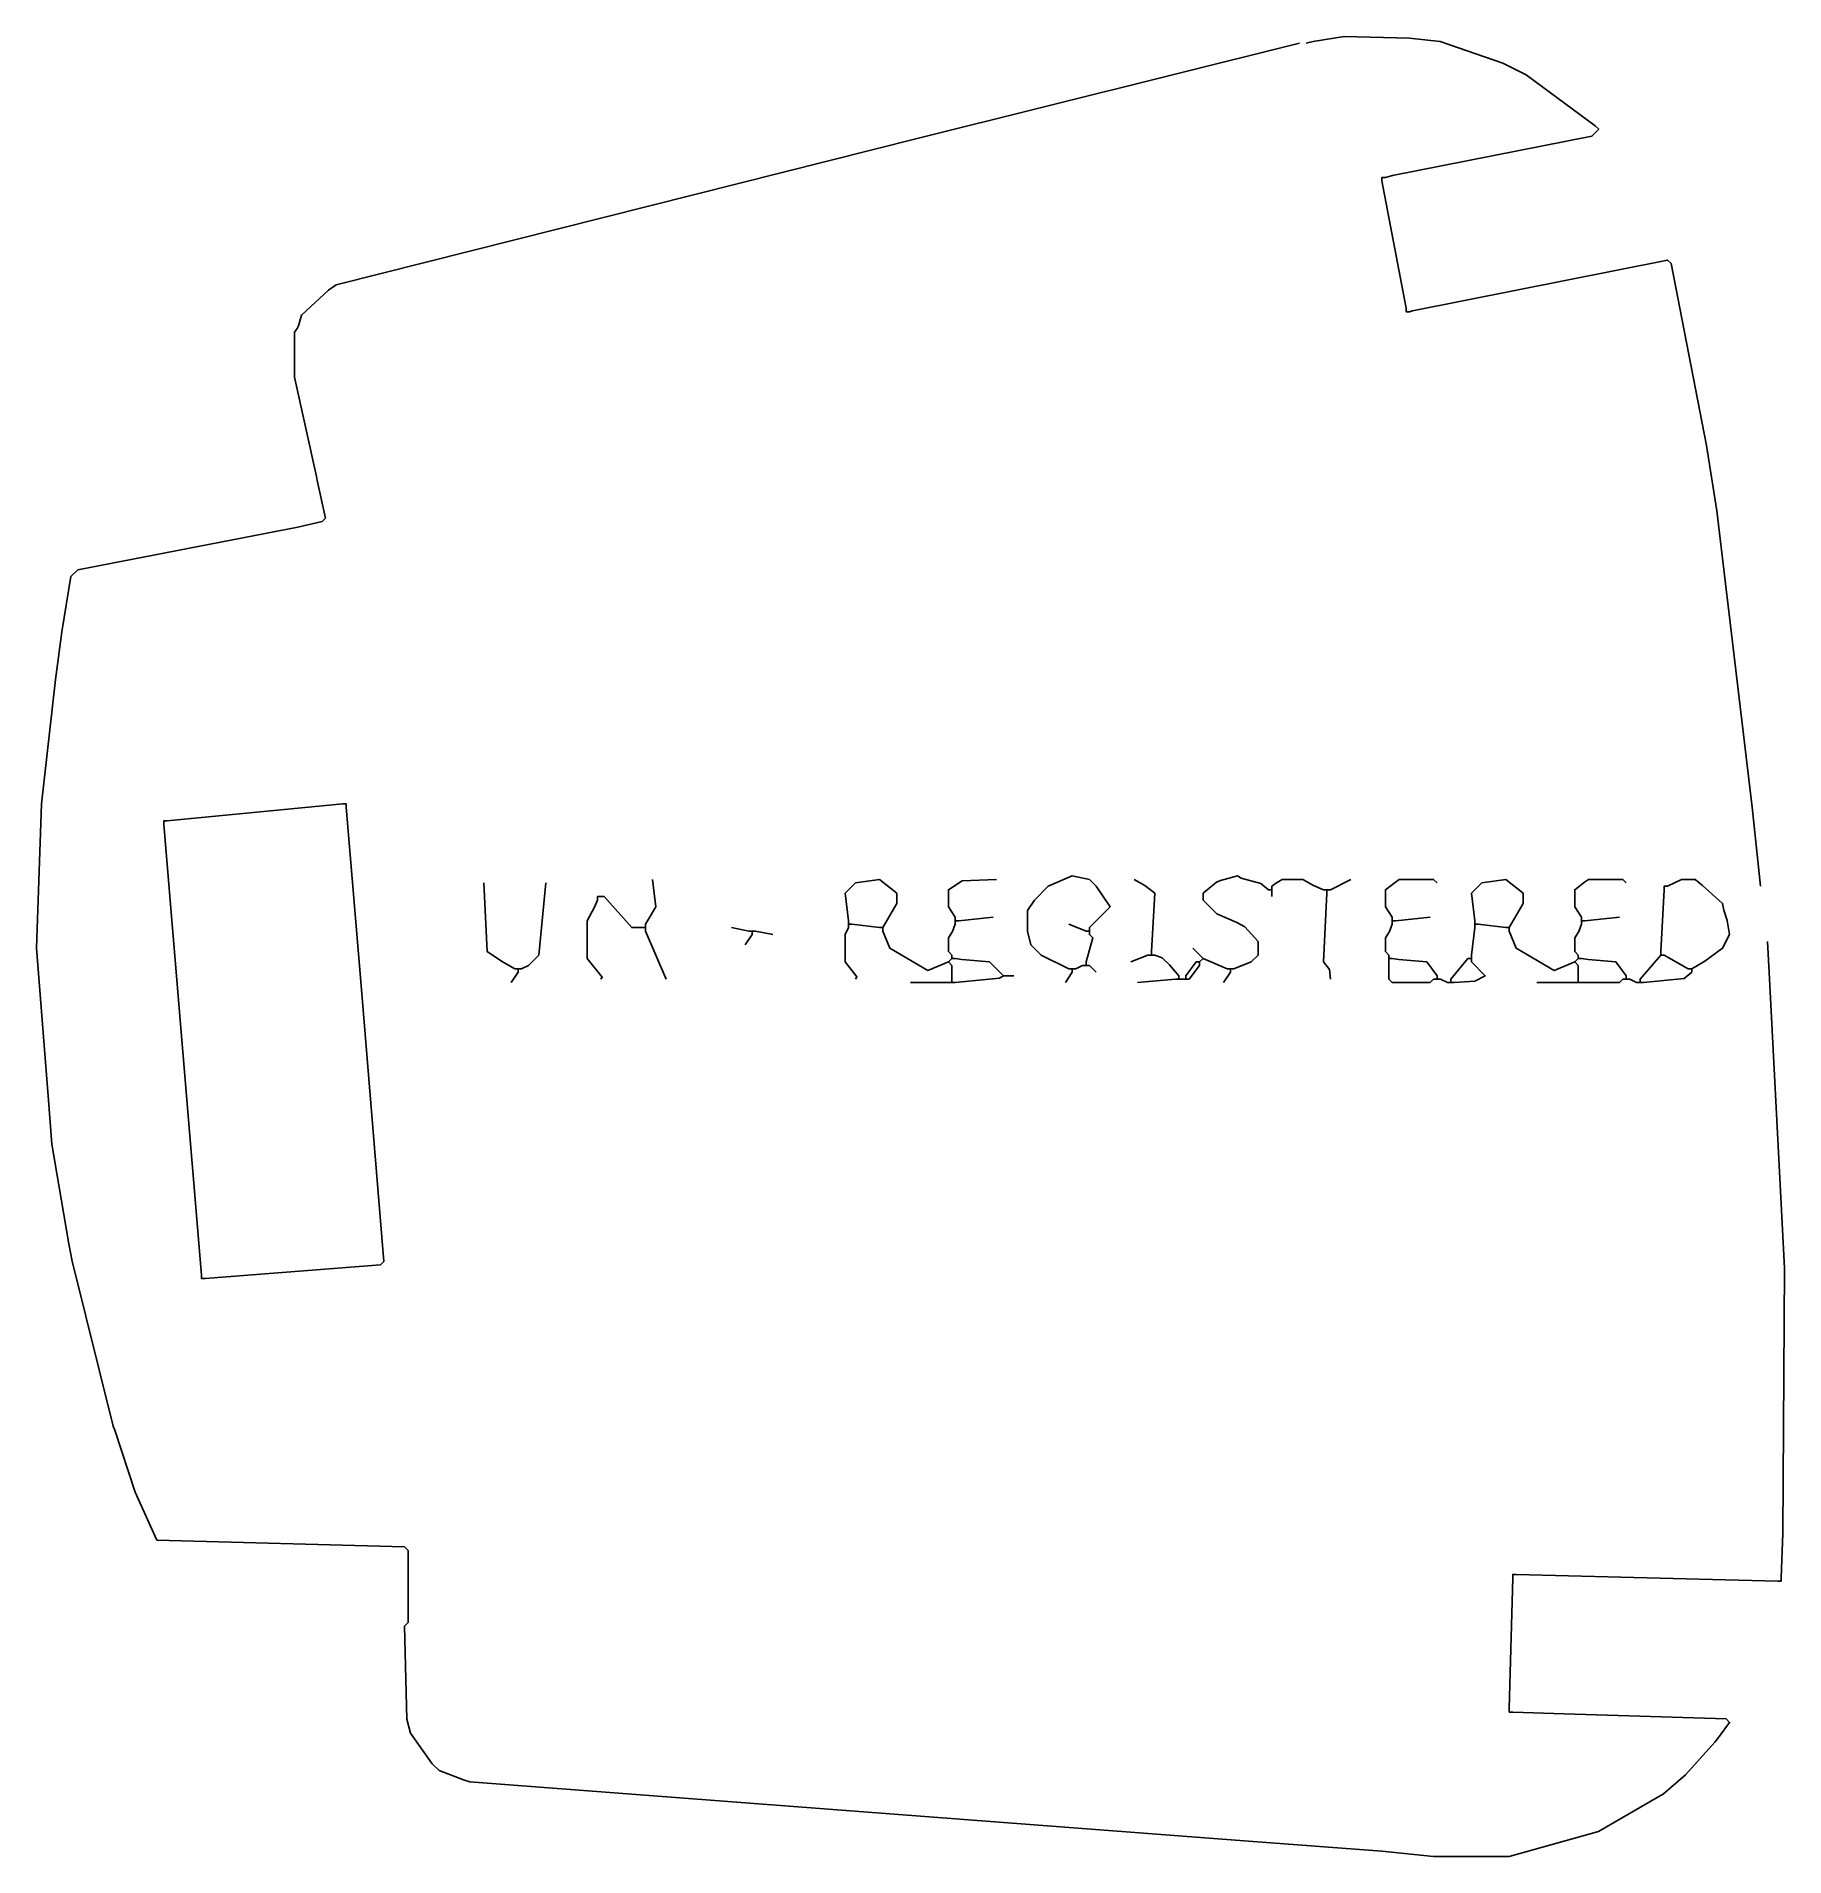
# Model space of a CAD drawing. Extents: x 20 to 528, y 10 to 539.
import ezdxf

# ---------------------------------------------------------------- set-up
doc = ezdxf.new("R2010")
doc.units = 0
doc.layers.get('0').update_dxf_attribs({"linetype": 'CONTINUOUS'})

msp = doc.modelspace()

# ---------------------------------------------------------------- linework, layer by layer
at = {"color": 172, "linetype": 'CONTINUOUS'}
for points in [[(387, 537), (275.911765, 509.352941), (107.153846, 466.769231), (104.846154, 465.230769), (97, 458), (96.2, 454.9), (95.8, 454.1), (95, 453), (95, 440), (101.384615, 411.076923), (101.615385, 409.923077), (104, 399), (103, 398), (95.932432, 396.405405), (32, 384), (30, 382), (27.42, 365.94), (25.569231, 352.053846), (21.482185, 315.983373), (20, 274), (23.42, 231.06), (24.461929, 217.032995), (29.42, 188.06), (30.384615, 183.076923), (42.3, 135.1), (42.8, 133.9), (48.7, 115.9), (55, 102), (127, 100), (128, 99), (128, 78), (127, 77), (127.647059, 49.911765), (128.7, 45.9), (135, 37), (137, 35), (144.1, 32.3), (145.9, 31.7), (370.967005, 14.538071), (410.964706, 11.541176), (426, 10), (448, 10), (473.9, 17.3), (492.788235, 28.247059), (499.211765, 33.752941), (507.752941, 43.211765), (508.24, 43.82), (512, 49), (511, 50), (463.970817, 51.533074), (449, 52)], [(412, 498), (414.076923, 498.615385), (472, 510), (474, 512), (473, 513), (452.9, 527.8), (446.1, 531.2), (427.955446, 537.554455), (419.044554, 538.445545), (400, 539), (391.04878, 537.560976), (389, 537)], [(411, 497), (411, 498), (412, 498)], [(418, 460), (411, 497)], [(521, 292), (518.560976, 314.95122), (508.352941, 401.088235), (505.352941, 420.088235), (495, 473), (494, 474), (419.9, 459.2), (419, 459)], [(419, 459), (418, 459), (418, 460)], [(58, 311), (109, 316)], [(69, 178), (120, 182), (121, 183), (114.455172, 262.037931), (110, 315)], [(110, 315), (110, 316), (109, 316)], [(57, 310), (57, 311), (58, 311)], [(68, 179), (57, 310)], [(527, 91), (527.461929, 103.967005), (528, 181), (523.527624, 266.975138), (523, 276)], [(69, 178), (68, 178), (68, 179)], [(448, 53), (449, 91)], [(449, 91), (449, 92), (450, 92)], [(526, 90), (450, 92)], [(526, 90), (527, 90), (527, 91)], [(449, 52), (448, 52), (448, 53)]]:
    msp.add_lwpolyline(points, dxfattribs=at)
at = {"color": 32, "linetype": 'CONTINUOUS'}
for points in [[(159, 268), (155.153846, 270.230769), (151, 273), (150, 293)], [(161, 268), (163, 269), (166, 272), (168, 293)], [(197, 281), (198.2, 282.9), (200, 286), (199, 294)], [(266, 280), (270, 287), (270, 290), (265, 294), (258, 293), (255, 290), (256, 282)], [(287, 283), (285, 286), (285, 291), (289.040984, 293.54918), (299, 294)], [(344, 273), (345, 290), (342.1, 292.2), (339, 294)], [(368, 268), (373, 270), (375, 272), (375, 276), (371.153846, 280.230769), (368.793103, 281.482759), (363, 284), (359, 288), (359, 290), (362.9, 293.2), (364.1, 293.7), (369, 295), (370.076923, 294.384615), (375.846154, 292.769231), (378, 291)], [(394, 291), (391.1, 292.2), (388, 294), (382, 294), (380.1, 292.8), (379, 292)], [(395, 291), (394, 291)], [(396, 291), (395, 291)], [(395, 290), (395, 291)], [(396, 291), (402, 294)], [(414, 283), (412, 286), (412, 291), (414.9, 293.2), (416, 294), (426, 294), (427, 293)], [(448, 280), (452, 287), (452, 290), (447, 294), (440, 293), (437, 290), (438, 282)], [(469, 283), (467, 286), (467, 291), (469.9, 293.2), (471, 294), (481, 294), (482, 293)], [(492, 273), (493, 291)], [(493, 291), (493, 292), (494, 292)], [(501, 268), (504.846154, 270.230769), (510, 274), (512, 278), (511.3, 282.1), (510.3, 285.1), (510, 287), (504.153846, 292.230769), (502, 294), (498, 294), (494, 292)], [(184, 265), (184.423077, 265.615385), (180, 271), (180, 282), (182.2, 285.9), (183, 288)], [(183, 288), (183, 289), (184, 289)], [(196, 280), (193, 280), (185, 289), (184, 289)], [(197, 280), (197, 281)], [(256, 281), (256, 282)], [(257, 281), (256, 281)], [(256, 280), (256, 281)], [(265, 280), (257, 281)], [(286, 272), (285, 273), (285, 277), (286.2, 278.9), (287, 281)], [(287, 282), (287, 283)], [(288, 282), (287, 282)], [(287, 281), (287, 282)], [(288, 282), (298, 283)], [(325, 279), (320, 281)], [(413, 272), (412, 273), (412, 277), (413.2, 278.9), (414, 281)], [(414, 282), (414, 283)], [(415, 282), (414, 282)], [(414, 281), (414, 282)], [(415, 282), (425, 283)], [(438, 281), (438, 282)], [(439, 281), (438, 281)], [(438, 280), (438, 281)], [(447, 280), (439, 281)], [(468, 272), (467, 273), (467, 277), (468.2, 278.9), (469, 281)], [(469, 282), (469, 283)], [(470, 282), (469, 282)], [(469, 281), (469, 282)], [(470, 282), (480, 283)], [(197, 280), (196, 280)], [(197, 279), (197, 280)], [(203, 265), (197, 279)], [(227, 279), (222, 280)], [(228, 279), (227, 279)], [(229, 279), (228, 279)], [(258, 265), (258.411765, 265.647059), (255, 270), (255, 278), (256, 280)], [(266, 280), (265, 280)], [(266, 279), (266, 280)], [(266, 279), (268, 274), (279, 267.5), (285, 270)], [(326, 279), (325, 279)], [(325, 270), (327, 277), (326, 278)], [(326, 279), (326, 280)], [(326, 278), (326, 279)], [(437, 272), (438, 280)], [(448, 280), (447, 280)], [(448, 279), (448, 280)], [(448, 279), (450, 274), (461, 267.5), (467, 270)], [(285, 270), (286, 271)], [(286, 271), (286, 272)], [(287, 271), (286, 271)], [(301, 266), (297, 270), (288.9, 270.7), (287, 271)], [(325, 269), (325, 270)], [(338, 270), (343, 272)], [(344, 272), (343, 272)], [(344, 272), (344, 273)], [(345, 272), (344, 272)], [(352, 266), (349.24, 269.18), (347.1, 271.2), (345, 272)], [(359, 271), (356, 274)], [(358, 270), (357, 270)], [(358, 270), (359, 271)], [(358, 269), (358, 270)], [(366, 268), (359, 271)], [(413, 271), (413, 272)], [(414, 271), (413, 271)], [(413, 270), (413, 271)], [(427, 266), (424, 270), (415.9, 270.7), (414, 271)], [(437, 271), (436, 271)], [(437, 271), (437, 272)], [(437, 270), (437, 271)], [(467, 270), (468, 271)], [(468, 271), (468, 272)], [(469, 271), (468, 271)], [(482, 266), (479, 270), (470.9, 270.7), (469, 271)], [(492, 272), (492, 273)], [(493, 272), (492, 272)], [(500, 268), (493, 272)], [(160, 268), (159, 268)], [(161, 268), (160, 268)], [(321, 268), (320, 268)], [(322, 268), (321, 268)], [(322, 268), (324, 269)], [(325, 269), (324, 269)], [(326, 269), (325, 269)], [(367, 268), (366, 268)], [(368, 268), (367, 268)]]:
    msp.add_lwpolyline(points, dxfattribs=at)
at = {"color": 42, "linetype": 'CONTINUOUS'}
for points in [[(320, 268), (312, 272), (309, 275), (308, 279), (308, 285), (310, 288), (314, 292), (321, 295), (326, 294), (328, 292), (332, 286), (326, 280)], [(228, 278), (228, 279)], [(286, 265), (286, 269), (285, 270)], [(468, 265), (468, 269), (467, 270)], [(160, 267), (160, 268)], [(321, 267), (321, 268)], [(367, 267), (367, 268)]]:
    msp.add_lwpolyline(points, dxfattribs=at)
at = {"color": 251, "linetype": 'CONTINUOUS'}
for points in [[(379, 291), (378, 291)], [(379, 291), (379, 292)]]:
    msp.add_lwpolyline(points, dxfattribs=at)
at = {"color": 252, "linetype": 'CONTINUOUS'}
msp.add_lwpolyline([(379, 290), (379, 291)], dxfattribs=at)
at = {"color": 253, "linetype": 'CONTINUOUS'}
for points in [[(379, 289), (379, 290)], [(286, 264), (286, 265)], [(287, 264), (299.9, 265.3), (301, 266)], [(304, 266), (301, 266)], [(340, 264), (351, 265)], [(352, 265), (351, 265)], [(352, 265), (352, 266)], [(353, 265), (352, 265)], [(354, 265), (353, 265)], [(354, 265), (354, 266)], [(355, 265), (354, 265)], [(427, 265), (426, 265)], [(427, 265), (427, 266)], [(428, 265), (427, 265)], [(430, 264), (428, 265)], [(468, 264), (468, 265)], [(469, 264), (480, 264), (481, 265)], [(482, 265), (481, 265)], [(482, 265), (482, 266)], [(483, 265), (482, 265)], [(485, 264), (483, 265)], [(487, 264), (498.846154, 265.230769), (501, 267)], [(274, 264), (285, 264)], [(286, 264), (285, 264)], [(287, 264), (286, 264)], [(431, 264), (430, 264)], [(456, 264), (467, 264)], [(468, 264), (467, 264)], [(469, 264), (468, 264)], [(486, 264), (485, 264)]]:
    msp.add_lwpolyline(points, dxfattribs=at)
at = {"color": 23, "linetype": 'CONTINUOUS'}
for points in [[(396, 265), (395.769231, 267.846154), (394, 270), (395, 290)], [(234, 278), (229, 279)], [(328, 267), (326, 269)], [(501, 268), (500, 268)]]:
    msp.add_lwpolyline(points, dxfattribs=at)
at = {"color": 8, "linetype": 'CONTINUOUS'}
for points in [[(226, 275), (228, 278)], [(158, 264), (160, 267)], [(319, 264), (321, 267)], [(365, 264), (367, 267)]]:
    msp.add_lwpolyline(points, dxfattribs=at)
at = {"color": 33, "linetype": 'CONTINUOUS'}
for points in [[(354, 266), (357, 270)], [(431, 265), (436, 271)], [(432, 264), (437.94, 264.42), (441, 266), (437, 270)], [(486, 265), (492, 272)], [(355, 265), (358, 269)]]:
    msp.add_lwpolyline(points, dxfattribs=at)
at = {"color": 43, "linetype": 'CONTINUOUS'}
msp.add_lwpolyline([(413, 270), (413, 265), (414, 264), (425, 264), (426, 265)], dxfattribs=at)
at = {"color": 254, "linetype": 'CONTINUOUS'}
for points in [[(431, 264), (431, 265)], [(486, 264), (486, 265)], [(432, 264), (431, 264)], [(487, 264), (486, 264)]]:
    msp.add_lwpolyline(points, dxfattribs=at)
at = {"color": 35, "linetype": 'CONTINUOUS'}
msp.add_lwpolyline([(501, 267), (501, 268)], dxfattribs=at)

doc.saveas('drawing.dxf')
